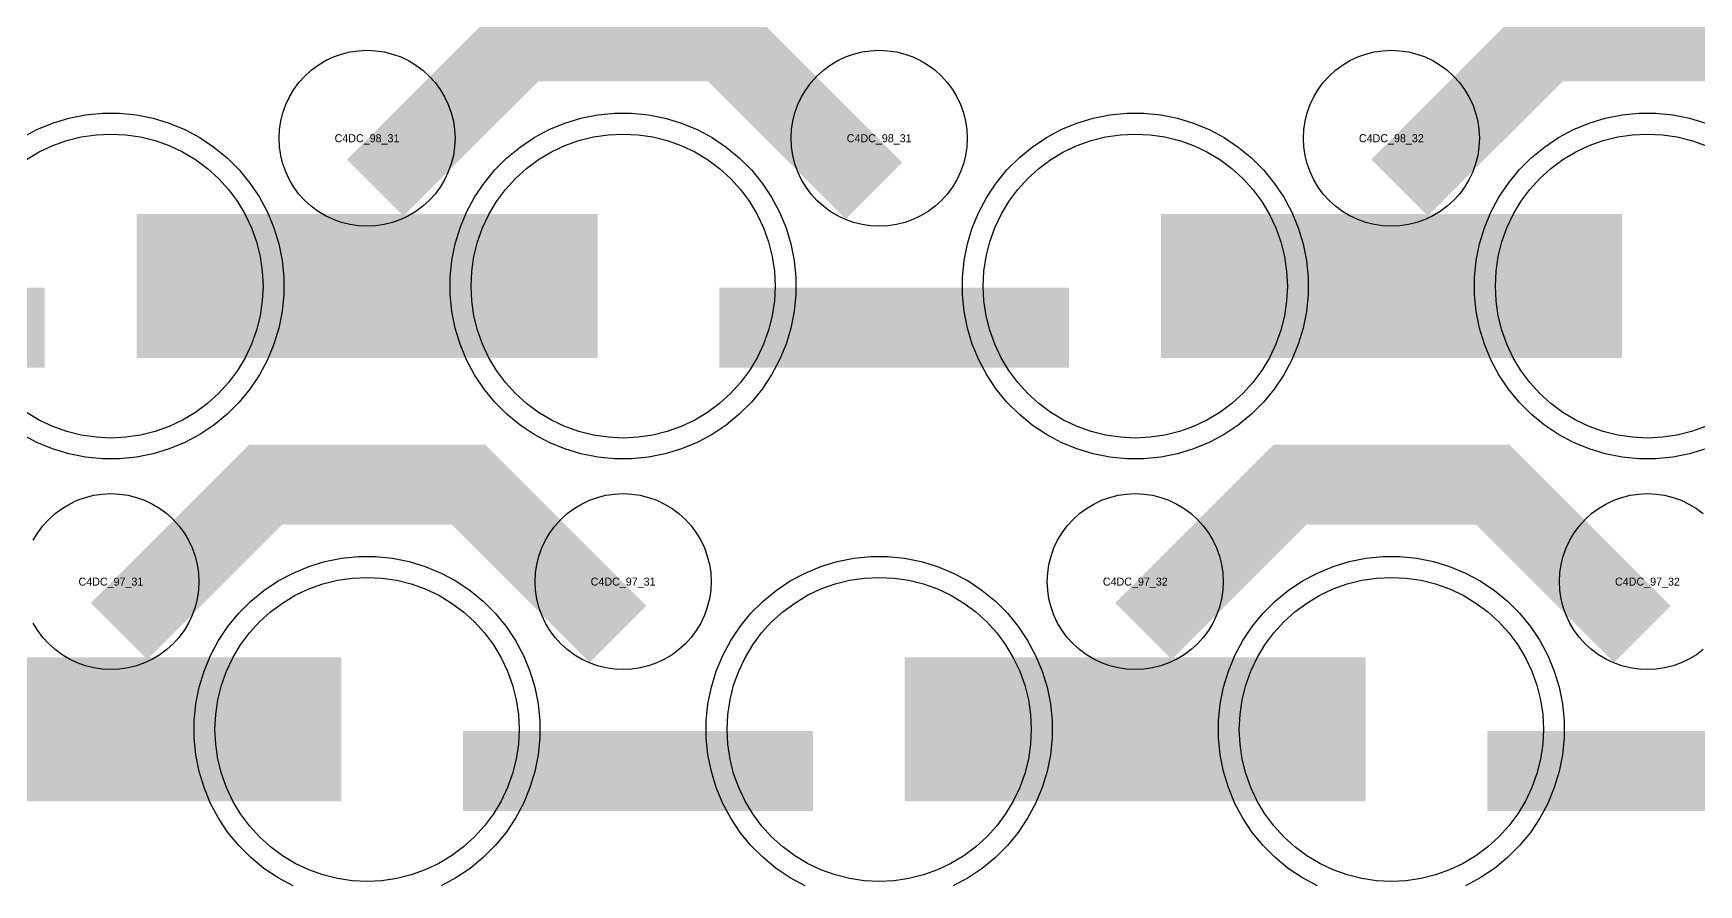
# Model space of a CAD drawing. Extents: x -11880 to 11880, y -14992 to 14992.
# Drawn here: x -2104 to -1584, y -1447 to -1181 of the extents above; entities that cross this region are included whole.
import ezdxf
from ezdxf.enums import TextEntityAlignment as Align

# ---------------------------------------------------------------- set-up
doc = ezdxf.new("R2010")
doc.units = 0
doc.header["$MEASUREMENT"] = 0
for name, color, linetype in [('GDS_775_DT_237', 138, 'CONTINUOUS'), ('RDL1_FS', 34, 'CONTINUOUS'), ('RDL_BS', 160, 'CONTINUOUS')]:
    doc.layers.add(name, color=color, linetype=linetype)

msp = doc.modelspace()

# ---------------------------------------------------------------- linework, layer by layer
at = {"layer": 'RDL1_FS'}
for points in [[(-2106.395, -1220.783), (-2102.395, -1218.385), (-2098.181, -1216.393), (-2093.791, -1214.821), (-2089.268, -1213.689), (-2084.657, -1213.005), (-2080, -1212.776), (-2075.343, -1213.005), (-2070.732, -1213.689), (-2066.209, -1214.821), (-2061.819, -1216.393), (-2057.605, -1218.385), (-2053.605, -1220.783), (-2049.86, -1223.561), (-2046.406, -1226.691), (-2043.276, -1230.145), (-2040.498, -1233.89), (-2038.1, -1237.89), (-2036.108, -1242.104), (-2034.536, -1246.494), (-2033.404, -1251.017), (-2032.72, -1255.628), (-2032.491, -1260.285), (-2032.72, -1264.942), (-2033.404, -1269.553), (-2034.536, -1274.076), (-2036.108, -1278.466), (-2038.1, -1282.68), (-2040.498, -1286.68), (-2043.276, -1290.425), (-2046.406, -1293.879), (-2049.86, -1297.009), (-2053.605, -1299.787), (-2057.605, -1302.185), (-2061.819, -1304.177), (-2066.209, -1305.749), (-2070.732, -1306.881), (-2075.343, -1307.565), (-2080, -1307.794), (-2084.657, -1307.565), (-2089.268, -1306.881), (-2093.791, -1305.749), (-2098.181, -1304.177), (-2102.395, -1302.185), (-2106.395, -1299.787)], [(-1581.819, -1304.177), (-1586.209, -1305.749), (-1590.732, -1306.881), (-1595.343, -1307.565), (-1600, -1307.794), (-1604.657, -1307.565), (-1609.268, -1306.881), (-1613.791, -1305.749), (-1618.181, -1304.177), (-1622.395, -1302.185), (-1626.395, -1299.787), (-1630.14, -1297.009), (-1633.594, -1293.879), (-1636.724, -1290.425), (-1639.502, -1286.68), (-1641.9, -1282.68), (-1643.892, -1278.466), (-1645.464, -1274.076), (-1646.596, -1269.553), (-1647.28, -1264.942), (-1647.509, -1260.285), (-1647.28, -1255.628), (-1646.596, -1251.017), (-1645.464, -1246.494), (-1643.892, -1242.104), (-1641.9, -1237.89), (-1639.502, -1233.89), (-1636.724, -1230.145), (-1633.594, -1226.691), (-1630.14, -1223.561), (-1626.395, -1220.783), (-1622.395, -1218.385), (-1618.181, -1216.393), (-1613.791, -1214.821), (-1609.268, -1213.689), (-1604.657, -1213.005), (-1600, -1212.776), (-1595.343, -1213.005), (-1590.732, -1213.689), (-1586.209, -1214.821), (-1581.819, -1216.393)]]:
    msp.add_lwpolyline(points, dxfattribs=at)
for points in [[(-1920, -1307.794), (-1924.657, -1307.565), (-1929.268, -1306.881), (-1933.791, -1305.749), (-1938.181, -1304.177), (-1942.395, -1302.185), (-1946.395, -1299.787), (-1950.14, -1297.009), (-1953.594, -1293.879), (-1956.724, -1290.425), (-1959.502, -1286.68), (-1961.9, -1282.68), (-1963.892, -1278.466), (-1965.464, -1274.076), (-1966.596, -1269.553), (-1967.28, -1264.942), (-1967.509, -1260.285), (-1967.28, -1255.628), (-1966.596, -1251.017), (-1965.464, -1246.494), (-1963.892, -1242.104), (-1961.9, -1237.89), (-1959.502, -1233.89), (-1956.724, -1230.145), (-1953.594, -1226.691), (-1950.14, -1223.561), (-1946.395, -1220.783), (-1942.395, -1218.385), (-1938.181, -1216.393), (-1933.791, -1214.821), (-1929.268, -1213.689), (-1924.657, -1213.005), (-1920, -1212.776), (-1915.343, -1213.005), (-1910.732, -1213.689), (-1906.209, -1214.821), (-1901.819, -1216.393), (-1897.605, -1218.385), (-1893.605, -1220.783), (-1889.86, -1223.561), (-1886.406, -1226.691), (-1883.276, -1230.145), (-1880.498, -1233.89), (-1878.1, -1237.89), (-1876.108, -1242.104), (-1874.536, -1246.494), (-1873.404, -1251.017), (-1872.72, -1255.628), (-1872.491, -1260.285), (-1872.72, -1264.942), (-1873.404, -1269.553), (-1874.536, -1274.076), (-1876.108, -1278.466), (-1878.1, -1282.68), (-1880.498, -1286.68), (-1883.276, -1290.425), (-1886.406, -1293.879), (-1889.86, -1297.009), (-1893.605, -1299.787), (-1897.605, -1302.185), (-1901.819, -1304.177), (-1906.209, -1305.749), (-1910.732, -1306.881), (-1915.343, -1307.565)], [(-1760, -1307.794), (-1764.657, -1307.565), (-1769.268, -1306.881), (-1773.791, -1305.749), (-1778.181, -1304.177), (-1782.395, -1302.185), (-1786.395, -1299.787), (-1790.14, -1297.009), (-1793.594, -1293.879), (-1796.724, -1290.425), (-1799.502, -1286.68), (-1801.9, -1282.68), (-1803.892, -1278.466), (-1805.464, -1274.076), (-1806.596, -1269.553), (-1807.28, -1264.942), (-1807.509, -1260.285), (-1807.28, -1255.628), (-1806.596, -1251.017), (-1805.464, -1246.494), (-1803.892, -1242.104), (-1801.9, -1237.89), (-1799.502, -1233.89), (-1796.724, -1230.145), (-1793.594, -1226.691), (-1790.14, -1223.561), (-1786.395, -1220.783), (-1782.395, -1218.385), (-1778.181, -1216.393), (-1773.791, -1214.821), (-1769.268, -1213.689), (-1764.657, -1213.005), (-1760, -1212.776), (-1755.343, -1213.005), (-1750.732, -1213.689), (-1746.209, -1214.821), (-1741.819, -1216.393), (-1737.605, -1218.385), (-1733.605, -1220.783), (-1729.86, -1223.561), (-1726.406, -1226.691), (-1723.276, -1230.145), (-1720.498, -1233.89), (-1718.1, -1237.89), (-1716.108, -1242.104), (-1714.536, -1246.494), (-1713.404, -1251.017), (-1712.72, -1255.628), (-1712.491, -1260.285), (-1712.72, -1264.942), (-1713.404, -1269.553), (-1714.536, -1274.076), (-1716.108, -1278.466), (-1718.1, -1282.68), (-1720.498, -1286.68), (-1723.276, -1290.425), (-1726.406, -1293.879), (-1729.86, -1297.009), (-1733.605, -1299.787), (-1737.605, -1302.185), (-1741.819, -1304.177), (-1746.209, -1305.749), (-1750.732, -1306.881), (-1755.343, -1307.565)], [(-2000, -1446.359), (-2004.657, -1446.13), (-2009.268, -1445.446), (-2013.791, -1444.314), (-2018.181, -1442.742), (-2022.395, -1440.75), (-2026.395, -1438.352), (-2030.14, -1435.574), (-2033.594, -1432.444), (-2036.724, -1428.99), (-2039.502, -1425.245), (-2041.9, -1421.245), (-2043.892, -1417.031), (-2045.464, -1412.641), (-2046.596, -1408.118), (-2047.28, -1403.507), (-2047.509, -1398.85), (-2047.28, -1394.193), (-2046.596, -1389.582), (-2045.464, -1385.059), (-2043.892, -1380.669), (-2041.9, -1376.455), (-2039.502, -1372.455), (-2036.724, -1368.71), (-2033.594, -1365.256), (-2030.14, -1362.126), (-2026.395, -1359.348), (-2022.395, -1356.95), (-2018.181, -1354.958), (-2013.791, -1353.386), (-2009.268, -1352.254), (-2004.657, -1351.57), (-2000, -1351.341), (-1995.343, -1351.57), (-1990.732, -1352.254), (-1986.209, -1353.386), (-1981.819, -1354.958), (-1977.605, -1356.95), (-1973.605, -1359.348), (-1969.86, -1362.126), (-1966.406, -1365.256), (-1963.276, -1368.71), (-1960.498, -1372.455), (-1958.1, -1376.455), (-1956.108, -1380.669), (-1954.536, -1385.059), (-1953.404, -1389.582), (-1952.72, -1394.193), (-1952.491, -1398.85), (-1952.72, -1403.507), (-1953.404, -1408.118), (-1954.536, -1412.641), (-1956.108, -1417.031), (-1958.1, -1421.245), (-1960.498, -1425.245), (-1963.276, -1428.99), (-1966.406, -1432.444), (-1969.86, -1435.574), (-1973.605, -1438.352), (-1977.605, -1440.75), (-1981.819, -1442.742), (-1986.209, -1444.314), (-1990.732, -1445.446), (-1995.343, -1446.13)], [(-1840, -1446.359), (-1844.657, -1446.13), (-1849.268, -1445.446), (-1853.791, -1444.314), (-1858.181, -1442.742), (-1862.395, -1440.75), (-1866.395, -1438.352), (-1870.14, -1435.574), (-1873.594, -1432.444), (-1876.724, -1428.99), (-1879.502, -1425.245), (-1881.9, -1421.245), (-1883.892, -1417.031), (-1885.464, -1412.641), (-1886.596, -1408.118), (-1887.28, -1403.507), (-1887.509, -1398.85), (-1887.28, -1394.193), (-1886.596, -1389.582), (-1885.464, -1385.059), (-1883.892, -1380.669), (-1881.9, -1376.455), (-1879.502, -1372.455), (-1876.724, -1368.71), (-1873.594, -1365.256), (-1870.14, -1362.126), (-1866.395, -1359.348), (-1862.395, -1356.95), (-1858.181, -1354.958), (-1853.791, -1353.386), (-1849.268, -1352.254), (-1844.657, -1351.57), (-1840, -1351.341), (-1835.343, -1351.57), (-1830.732, -1352.254), (-1826.209, -1353.386), (-1821.819, -1354.958), (-1817.605, -1356.95), (-1813.605, -1359.348), (-1809.86, -1362.126), (-1806.406, -1365.256), (-1803.276, -1368.71), (-1800.498, -1372.455), (-1798.1, -1376.455), (-1796.108, -1380.669), (-1794.536, -1385.059), (-1793.404, -1389.582), (-1792.72, -1394.193), (-1792.491, -1398.85), (-1792.72, -1403.507), (-1793.404, -1408.118), (-1794.536, -1412.641), (-1796.108, -1417.031), (-1798.1, -1421.245), (-1800.498, -1425.245), (-1803.276, -1428.99), (-1806.406, -1432.444), (-1809.86, -1435.574), (-1813.605, -1438.352), (-1817.605, -1440.75), (-1821.819, -1442.742), (-1826.209, -1444.314), (-1830.732, -1445.446), (-1835.343, -1446.13)], [(-1680, -1446.359), (-1684.657, -1446.13), (-1689.268, -1445.446), (-1693.791, -1444.314), (-1698.181, -1442.742), (-1702.395, -1440.75), (-1706.395, -1438.352), (-1710.14, -1435.574), (-1713.594, -1432.444), (-1716.724, -1428.99), (-1719.502, -1425.245), (-1721.9, -1421.245), (-1723.892, -1417.031), (-1725.464, -1412.641), (-1726.596, -1408.118), (-1727.28, -1403.507), (-1727.509, -1398.85), (-1727.28, -1394.193), (-1726.596, -1389.582), (-1725.464, -1385.059), (-1723.892, -1380.669), (-1721.9, -1376.455), (-1719.502, -1372.455), (-1716.724, -1368.71), (-1713.594, -1365.256), (-1710.14, -1362.126), (-1706.395, -1359.348), (-1702.395, -1356.95), (-1698.181, -1354.958), (-1693.791, -1353.386), (-1689.268, -1352.254), (-1684.657, -1351.57), (-1680, -1351.341), (-1675.343, -1351.57), (-1670.732, -1352.254), (-1666.209, -1353.386), (-1661.819, -1354.958), (-1657.605, -1356.95), (-1653.605, -1359.348), (-1649.86, -1362.126), (-1646.406, -1365.256), (-1643.276, -1368.71), (-1640.498, -1372.455), (-1638.1, -1376.455), (-1636.108, -1380.669), (-1634.536, -1385.059), (-1633.404, -1389.582), (-1632.72, -1394.193), (-1632.491, -1398.85), (-1632.72, -1403.507), (-1633.404, -1408.118), (-1634.536, -1412.641), (-1636.108, -1417.031), (-1638.1, -1421.245), (-1640.498, -1425.245), (-1643.276, -1428.99), (-1646.406, -1432.444), (-1649.86, -1435.574), (-1653.605, -1438.352), (-1657.605, -1440.75), (-1661.819, -1442.742), (-1666.209, -1444.314), (-1670.732, -1445.446), (-1675.343, -1446.13)]]:
    msp.add_lwpolyline(points, close=True, dxfattribs=at)
for points in [[(-2071.998, -1260.285, 45, 45, 0), (-1999.998, -1260.285, 45, 45, 0)], [(-1999.998, -1260.285, 45, 45, 0), (-1927.998, -1260.285, 45, 45, 0)], [(-1751.998, -1260.285, 45, 45, 0), (-1679.998, -1260.285, 45, 45, 0)], [(-1679.998, -1260.285, 45, 45, 0), (-1607.998, -1260.285, 45, 45, 0)], [(-2151.998, -1398.85, 45, 45, 0), (-2079.998, -1398.85, 45, 45, 0)], [(-2079.998, -1398.85, 45, 45, 0), (-2007.998, -1398.85, 45, 45, 0)], [(-1831.998, -1398.85, 45, 45, 0), (-1759.998, -1398.85, 45, 45, 0)], [(-1759.998, -1398.85, 45, 45, 0), (-1687.998, -1398.85, 45, 45, 0)]]:
    msp.add_lwpolyline(points, format="xyseb", dxfattribs=at)
at = {"layer": 'RDL_BS'}
for points in [[(-1997.438, -1229.599, 25, 25, 0), (-1951.623, -1183.784, 25, 25, 0), (-1918.07, -1183.784, 25, 25, 0)], [(-1841.599, -1230.498, 25, 25, 0), (-1888.313, -1183.784, 25, 25, 0), (-1918.071, -1183.784, 25, 25, 0)], [(-1677.438, -1229.599, 25, 25, 0), (-1631.623, -1183.784, 25, 25, 0), (-1598.07, -1183.784, 25, 25, 0)], [(-1521.599, -1230.498, 25, 25, 0), (-1568.313, -1183.784, 25, 25, 0), (-1598.071, -1183.784, 25, 25, 0)], [(-2209.984, -1273.298, 25, 25, 0), (-2100.719, -1273.298, 25, 25, 0)], [(-1889.984, -1273.298, 25, 25, 0), (-1780.719, -1273.298, 25, 25, 0)], [(-2077.438, -1368.164, 25, 25, 0), (-2031.623, -1322.349, 25, 25, 0), (-1998.07, -1322.349, 25, 25, 0)], [(-1921.599, -1369.063, 25, 25, 0), (-1968.313, -1322.349, 25, 25, 0), (-1998.071, -1322.349, 25, 25, 0)], [(-1757.438, -1368.164, 25, 25, 0), (-1711.623, -1322.349, 25, 25, 0), (-1678.07, -1322.349, 25, 25, 0)], [(-1601.599, -1369.063, 25, 25, 0), (-1648.313, -1322.349, 25, 25, 0), (-1678.071, -1322.349, 25, 25, 0)], [(-1969.984, -1411.863, 25, 25, 0), (-1860.719, -1411.863, 25, 25, 0)], [(-1649.984, -1411.863, 25, 25, 0), (-1540.719, -1411.863, 25, 25, 0)]]:
    msp.add_lwpolyline(points, format="xyseb", dxfattribs=at)
for points in [[(-2000, -1241.591), (-2002.693, -1241.459), (-2005.365, -1241.063), (-2007.984, -1240.406), (-2010.519, -1239.499), (-2012.956, -1238.347), (-2015.28, -1236.954), (-2017.443, -1235.351), (-2019.442, -1233.539), (-2021.254, -1231.54), (-2022.857, -1229.377), (-2024.25, -1227.053), (-2025.402, -1224.616), (-2026.309, -1222.081), (-2026.966, -1219.462), (-2027.362, -1216.79), (-2027.494, -1214.097), (-2027.362, -1211.404), (-2026.966, -1208.732), (-2026.309, -1206.113), (-2025.402, -1203.578), (-2024.25, -1201.141), (-2022.857, -1198.817), (-2021.254, -1196.654), (-2019.442, -1194.655), (-2017.443, -1192.843), (-2015.28, -1191.24), (-2012.956, -1189.847), (-2010.519, -1188.695), (-2007.984, -1187.788), (-2005.365, -1187.131), (-2002.693, -1186.735), (-2000, -1186.603), (-1997.307, -1186.735), (-1994.635, -1187.131), (-1992.016, -1187.788), (-1989.481, -1188.695), (-1987.044, -1189.847), (-1984.72, -1191.24), (-1982.557, -1192.843), (-1980.558, -1194.655), (-1978.746, -1196.654), (-1977.143, -1198.817), (-1975.75, -1201.141), (-1974.598, -1203.578), (-1973.691, -1206.113), (-1973.034, -1208.732), (-1972.638, -1211.404), (-1972.506, -1214.097), (-1972.638, -1216.79), (-1973.034, -1219.462), (-1973.691, -1222.081), (-1974.598, -1224.616), (-1975.75, -1227.053), (-1977.143, -1229.377), (-1978.746, -1231.54), (-1980.558, -1233.539), (-1982.557, -1235.351), (-1984.72, -1236.954), (-1987.044, -1238.347), (-1989.481, -1239.499), (-1992.016, -1240.406), (-1994.635, -1241.063), (-1997.307, -1241.459)], [(-1840, -1241.591), (-1842.693, -1241.459), (-1845.365, -1241.063), (-1847.984, -1240.406), (-1850.519, -1239.499), (-1852.956, -1238.347), (-1855.28, -1236.954), (-1857.443, -1235.351), (-1859.442, -1233.539), (-1861.254, -1231.54), (-1862.857, -1229.377), (-1864.25, -1227.053), (-1865.402, -1224.616), (-1866.309, -1222.081), (-1866.966, -1219.462), (-1867.362, -1216.79), (-1867.494, -1214.097), (-1867.362, -1211.404), (-1866.966, -1208.732), (-1866.309, -1206.113), (-1865.402, -1203.578), (-1864.25, -1201.141), (-1862.857, -1198.817), (-1861.254, -1196.654), (-1859.442, -1194.655), (-1857.443, -1192.843), (-1855.28, -1191.24), (-1852.956, -1189.847), (-1850.519, -1188.695), (-1847.984, -1187.788), (-1845.365, -1187.131), (-1842.693, -1186.735), (-1840, -1186.603), (-1837.307, -1186.735), (-1834.635, -1187.131), (-1832.016, -1187.788), (-1829.481, -1188.695), (-1827.044, -1189.847), (-1824.72, -1191.24), (-1822.557, -1192.843), (-1820.558, -1194.655), (-1818.746, -1196.654), (-1817.143, -1198.817), (-1815.75, -1201.141), (-1814.598, -1203.578), (-1813.691, -1206.113), (-1813.034, -1208.732), (-1812.638, -1211.404), (-1812.506, -1214.097), (-1812.638, -1216.79), (-1813.034, -1219.462), (-1813.691, -1222.081), (-1814.598, -1224.616), (-1815.75, -1227.053), (-1817.143, -1229.377), (-1818.746, -1231.54), (-1820.558, -1233.539), (-1822.557, -1235.351), (-1824.72, -1236.954), (-1827.044, -1238.347), (-1829.481, -1239.499), (-1832.016, -1240.406), (-1834.635, -1241.063), (-1837.307, -1241.459)], [(-1680, -1241.591), (-1682.693, -1241.459), (-1685.365, -1241.063), (-1687.984, -1240.406), (-1690.519, -1239.499), (-1692.956, -1238.347), (-1695.28, -1236.954), (-1697.443, -1235.351), (-1699.442, -1233.539), (-1701.254, -1231.54), (-1702.857, -1229.377), (-1704.25, -1227.053), (-1705.402, -1224.616), (-1706.309, -1222.081), (-1706.966, -1219.462), (-1707.362, -1216.79), (-1707.494, -1214.097), (-1707.362, -1211.404), (-1706.966, -1208.732), (-1706.309, -1206.113), (-1705.402, -1203.578), (-1704.25, -1201.141), (-1702.857, -1198.817), (-1701.254, -1196.654), (-1699.442, -1194.655), (-1697.443, -1192.843), (-1695.28, -1191.24), (-1692.956, -1189.847), (-1690.519, -1188.695), (-1687.984, -1187.788), (-1685.365, -1187.131), (-1682.693, -1186.735), (-1680, -1186.603), (-1677.307, -1186.735), (-1674.635, -1187.131), (-1672.016, -1187.788), (-1669.481, -1188.695), (-1667.044, -1189.847), (-1664.72, -1191.24), (-1662.557, -1192.843), (-1660.558, -1194.655), (-1658.746, -1196.654), (-1657.143, -1198.817), (-1655.75, -1201.141), (-1654.598, -1203.578), (-1653.691, -1206.113), (-1653.034, -1208.732), (-1652.638, -1211.404), (-1652.506, -1214.097), (-1652.638, -1216.79), (-1653.034, -1219.462), (-1653.691, -1222.081), (-1654.598, -1224.616), (-1655.75, -1227.053), (-1657.143, -1229.377), (-1658.746, -1231.54), (-1660.558, -1233.539), (-1662.557, -1235.351), (-1664.72, -1236.954), (-1667.044, -1238.347), (-1669.481, -1239.499), (-1672.016, -1240.406), (-1674.635, -1241.063), (-1677.307, -1241.459)], [(-1922.644, -1314.285), (-1927.938, -1313.768), (-1933.165, -1312.722), (-1938.205, -1311.191), (-1943.115, -1309.16), (-1947.777, -1306.668), (-1952.191, -1303.721), (-1956.292, -1300.359), (-1960.074, -1296.577), (-1963.436, -1292.476), (-1966.383, -1288.062), (-1968.875, -1283.4), (-1970.906, -1278.49), (-1972.437, -1273.45), (-1973.483, -1268.223), (-1974, -1262.929), (-1974, -1257.641), (-1973.483, -1252.347), (-1972.437, -1247.12), (-1970.906, -1242.08), (-1968.875, -1237.17), (-1966.383, -1232.508), (-1963.436, -1228.094), (-1960.074, -1223.993), (-1956.292, -1220.211), (-1952.191, -1216.849), (-1947.777, -1213.902), (-1943.115, -1211.41), (-1938.205, -1209.379), (-1933.165, -1207.848), (-1927.938, -1206.802), (-1922.644, -1206.285), (-1917.356, -1206.285), (-1912.062, -1206.802), (-1906.835, -1207.848), (-1901.795, -1209.379), (-1896.885, -1211.41), (-1892.223, -1213.902), (-1887.809, -1216.849), (-1883.708, -1220.211), (-1879.926, -1223.993), (-1876.564, -1228.094), (-1873.617, -1232.508), (-1871.125, -1237.17), (-1869.094, -1242.08), (-1867.563, -1247.12), (-1866.517, -1252.347), (-1866, -1257.641), (-1866, -1262.929), (-1866.517, -1268.223), (-1867.563, -1273.45), (-1869.094, -1278.49), (-1871.125, -1283.4), (-1873.617, -1288.062), (-1876.564, -1292.476), (-1879.926, -1296.577), (-1883.708, -1300.359), (-1887.809, -1303.721), (-1892.223, -1306.668), (-1896.885, -1309.16), (-1901.795, -1311.191), (-1906.835, -1312.722), (-1912.062, -1313.768), (-1917.356, -1314.285)], [(-1762.644, -1314.285), (-1767.938, -1313.768), (-1773.165, -1312.722), (-1778.205, -1311.191), (-1783.115, -1309.16), (-1787.777, -1306.668), (-1792.191, -1303.721), (-1796.292, -1300.359), (-1800.074, -1296.577), (-1803.436, -1292.476), (-1806.383, -1288.062), (-1808.875, -1283.4), (-1810.906, -1278.49), (-1812.437, -1273.45), (-1813.483, -1268.223), (-1814, -1262.929), (-1814, -1257.641), (-1813.483, -1252.347), (-1812.437, -1247.12), (-1810.906, -1242.08), (-1808.875, -1237.17), (-1806.383, -1232.508), (-1803.436, -1228.094), (-1800.074, -1223.993), (-1796.292, -1220.211), (-1792.191, -1216.849), (-1787.777, -1213.902), (-1783.115, -1211.41), (-1778.205, -1209.379), (-1773.165, -1207.848), (-1767.938, -1206.802), (-1762.644, -1206.285), (-1757.356, -1206.285), (-1752.062, -1206.802), (-1746.835, -1207.848), (-1741.795, -1209.379), (-1736.885, -1211.41), (-1732.223, -1213.902), (-1727.809, -1216.849), (-1723.708, -1220.211), (-1719.926, -1223.993), (-1716.564, -1228.094), (-1713.617, -1232.508), (-1711.125, -1237.17), (-1709.094, -1242.08), (-1707.563, -1247.12), (-1706.517, -1252.347), (-1706, -1257.641), (-1706, -1262.929), (-1706.517, -1268.223), (-1707.563, -1273.45), (-1709.094, -1278.49), (-1711.125, -1283.4), (-1713.617, -1288.062), (-1716.564, -1292.476), (-1719.926, -1296.577), (-1723.708, -1300.359), (-1727.809, -1303.721), (-1732.223, -1306.668), (-1736.885, -1309.16), (-1741.795, -1311.191), (-1746.835, -1312.722), (-1752.062, -1313.768), (-1757.356, -1314.285)], [(-1920, -1380.156), (-1922.693, -1380.024), (-1925.365, -1379.628), (-1927.984, -1378.971), (-1930.519, -1378.064), (-1932.956, -1376.912), (-1935.28, -1375.519), (-1937.443, -1373.916), (-1939.442, -1372.104), (-1941.254, -1370.105), (-1942.857, -1367.942), (-1944.25, -1365.618), (-1945.402, -1363.181), (-1946.309, -1360.646), (-1946.966, -1358.027), (-1947.362, -1355.355), (-1947.494, -1352.662), (-1947.362, -1349.969), (-1946.966, -1347.297), (-1946.309, -1344.678), (-1945.402, -1342.143), (-1944.25, -1339.706), (-1942.857, -1337.382), (-1941.254, -1335.219), (-1939.442, -1333.22), (-1937.443, -1331.408), (-1935.28, -1329.805), (-1932.956, -1328.412), (-1930.519, -1327.26), (-1927.984, -1326.353), (-1925.365, -1325.696), (-1922.693, -1325.3), (-1920, -1325.168), (-1917.307, -1325.3), (-1914.635, -1325.696), (-1912.016, -1326.353), (-1909.481, -1327.26), (-1907.044, -1328.412), (-1904.72, -1329.805), (-1902.557, -1331.408), (-1900.558, -1333.22), (-1898.746, -1335.219), (-1897.143, -1337.382), (-1895.75, -1339.706), (-1894.598, -1342.143), (-1893.691, -1344.678), (-1893.034, -1347.297), (-1892.638, -1349.969), (-1892.506, -1352.662), (-1892.638, -1355.355), (-1893.034, -1358.027), (-1893.691, -1360.646), (-1894.598, -1363.181), (-1895.75, -1365.618), (-1897.143, -1367.942), (-1898.746, -1370.105), (-1900.558, -1372.104), (-1902.557, -1373.916), (-1904.72, -1375.519), (-1907.044, -1376.912), (-1909.481, -1378.064), (-1912.016, -1378.971), (-1914.635, -1379.628), (-1917.307, -1380.024)], [(-1760, -1380.156), (-1762.693, -1380.024), (-1765.365, -1379.628), (-1767.984, -1378.971), (-1770.519, -1378.064), (-1772.956, -1376.912), (-1775.28, -1375.519), (-1777.443, -1373.916), (-1779.442, -1372.104), (-1781.254, -1370.105), (-1782.857, -1367.942), (-1784.25, -1365.618), (-1785.402, -1363.181), (-1786.309, -1360.646), (-1786.966, -1358.027), (-1787.362, -1355.355), (-1787.494, -1352.662), (-1787.362, -1349.969), (-1786.966, -1347.297), (-1786.309, -1344.678), (-1785.402, -1342.143), (-1784.25, -1339.706), (-1782.857, -1337.382), (-1781.254, -1335.219), (-1779.442, -1333.22), (-1777.443, -1331.408), (-1775.28, -1329.805), (-1772.956, -1328.412), (-1770.519, -1327.26), (-1767.984, -1326.353), (-1765.365, -1325.696), (-1762.693, -1325.3), (-1760, -1325.168), (-1757.307, -1325.3), (-1754.635, -1325.696), (-1752.016, -1326.353), (-1749.481, -1327.26), (-1747.044, -1328.412), (-1744.72, -1329.805), (-1742.557, -1331.408), (-1740.558, -1333.22), (-1738.746, -1335.219), (-1737.143, -1337.382), (-1735.75, -1339.706), (-1734.598, -1342.143), (-1733.691, -1344.678), (-1733.034, -1347.297), (-1732.638, -1349.969), (-1732.506, -1352.662), (-1732.638, -1355.355), (-1733.034, -1358.027), (-1733.691, -1360.646), (-1734.598, -1363.181), (-1735.75, -1365.618), (-1737.143, -1367.942), (-1738.746, -1370.105), (-1740.558, -1372.104), (-1742.557, -1373.916), (-1744.72, -1375.519), (-1747.044, -1376.912), (-1749.481, -1378.064), (-1752.016, -1378.971), (-1754.635, -1379.628), (-1757.307, -1380.024)]]:
    msp.add_lwpolyline(points, close=True, dxfattribs=at)
for points in [[(-2107.777, -1213.902), (-2103.115, -1211.41), (-2098.205, -1209.379), (-2093.165, -1207.848), (-2087.938, -1206.802), (-2082.644, -1206.285), (-2077.356, -1206.285), (-2072.062, -1206.802), (-2066.835, -1207.848), (-2061.795, -1209.379), (-2056.885, -1211.41), (-2052.223, -1213.902), (-2047.809, -1216.849), (-2043.708, -1220.211), (-2039.926, -1223.993), (-2036.564, -1228.094), (-2033.617, -1232.508), (-2031.125, -1237.17), (-2029.094, -1242.08), (-2027.563, -1247.12), (-2026.517, -1252.347), (-2026, -1257.641), (-2026, -1262.929), (-2026.517, -1268.223), (-2027.563, -1273.45), (-2029.094, -1278.49), (-2031.125, -1283.4), (-2033.617, -1288.062), (-2036.564, -1292.476), (-2039.926, -1296.577), (-2043.708, -1300.359), (-2047.809, -1303.721), (-2052.223, -1306.668), (-2056.885, -1309.16), (-2061.795, -1311.191), (-2066.835, -1312.722), (-2072.062, -1313.768), (-2077.356, -1314.285), (-2082.644, -1314.285), (-2087.938, -1313.768), (-2093.165, -1312.722), (-2098.205, -1311.191), (-2103.115, -1309.16), (-2107.777, -1306.668)], [(-1581.795, -1311.191), (-1586.835, -1312.722), (-1592.062, -1313.768), (-1597.356, -1314.285), (-1602.644, -1314.285), (-1607.938, -1313.768), (-1613.165, -1312.722), (-1618.205, -1311.191), (-1623.115, -1309.16), (-1627.777, -1306.668), (-1632.191, -1303.721), (-1636.292, -1300.359), (-1640.074, -1296.577), (-1643.436, -1292.476), (-1646.383, -1288.062), (-1648.875, -1283.4), (-1650.906, -1278.49), (-1652.437, -1273.45), (-1653.483, -1268.223), (-1654, -1262.929), (-1654, -1257.641), (-1653.483, -1252.347), (-1652.437, -1247.12), (-1650.906, -1242.08), (-1648.875, -1237.17), (-1646.383, -1232.508), (-1643.436, -1228.094), (-1640.074, -1223.993), (-1636.292, -1220.211), (-1632.191, -1216.849), (-1627.777, -1213.902), (-1623.115, -1211.41), (-1618.205, -1209.379), (-1613.165, -1207.848), (-1607.938, -1206.802), (-1602.644, -1206.285), (-1597.356, -1206.285), (-1592.062, -1206.802), (-1586.835, -1207.848), (-1581.795, -1209.379)], [(-2104.25, -1339.706), (-2102.857, -1337.382), (-2101.254, -1335.219), (-2099.442, -1333.22), (-2097.443, -1331.408), (-2095.28, -1329.805), (-2092.956, -1328.412), (-2090.519, -1327.26), (-2087.984, -1326.353), (-2085.365, -1325.696), (-2082.693, -1325.3), (-2080, -1325.168), (-2077.307, -1325.3), (-2074.635, -1325.696), (-2072.016, -1326.353), (-2069.481, -1327.26), (-2067.044, -1328.412), (-2064.72, -1329.805), (-2062.557, -1331.408), (-2060.558, -1333.22), (-2058.746, -1335.219), (-2057.143, -1337.382), (-2055.75, -1339.706), (-2054.598, -1342.143), (-2053.691, -1344.678), (-2053.034, -1347.297), (-2052.638, -1349.969), (-2052.506, -1352.662), (-2052.638, -1355.355), (-2053.034, -1358.027), (-2053.691, -1360.646), (-2054.598, -1363.181), (-2055.75, -1365.618), (-2057.143, -1367.942), (-2058.746, -1370.105), (-2060.558, -1372.104), (-2062.557, -1373.916), (-2064.72, -1375.519), (-2067.044, -1376.912), (-2069.481, -1378.064), (-2072.016, -1378.971), (-2074.635, -1379.628), (-2077.307, -1380.024), (-2080, -1380.156), (-2082.693, -1380.024), (-2085.365, -1379.628), (-2087.984, -1378.971), (-2090.519, -1378.064), (-2092.956, -1376.912), (-2095.28, -1375.519), (-2097.443, -1373.916), (-2099.442, -1372.104), (-2101.254, -1370.105), (-2102.857, -1367.942), (-2104.25, -1365.618)], [(-1582.557, -1373.916), (-1584.72, -1375.519), (-1587.044, -1376.912), (-1589.481, -1378.064), (-1592.016, -1378.971), (-1594.635, -1379.628), (-1597.307, -1380.024), (-1600, -1380.156), (-1602.693, -1380.024), (-1605.365, -1379.628), (-1607.984, -1378.971), (-1610.519, -1378.064), (-1612.956, -1376.912), (-1615.28, -1375.519), (-1617.443, -1373.916), (-1619.442, -1372.104), (-1621.254, -1370.105), (-1622.857, -1367.942), (-1624.25, -1365.618), (-1625.402, -1363.181), (-1626.309, -1360.646), (-1626.966, -1358.027), (-1627.362, -1355.355), (-1627.494, -1352.662), (-1627.362, -1349.969), (-1626.966, -1347.297), (-1626.309, -1344.678), (-1625.402, -1342.143), (-1624.25, -1339.706), (-1622.857, -1337.382), (-1621.254, -1335.219), (-1619.442, -1333.22), (-1617.443, -1331.408), (-1615.28, -1329.805), (-1612.956, -1328.412), (-1610.519, -1327.26), (-1607.984, -1326.353), (-1605.365, -1325.696), (-1602.693, -1325.3), (-1600, -1325.168), (-1597.307, -1325.3), (-1594.635, -1325.696), (-1592.016, -1326.353), (-1589.481, -1327.26), (-1587.044, -1328.412), (-1584.72, -1329.805), (-1582.557, -1331.408)], [(-2023.115, -1447.725), (-2027.777, -1445.233), (-2032.191, -1442.286), (-2036.292, -1438.924), (-2040.074, -1435.142), (-2043.436, -1431.041), (-2046.383, -1426.627), (-2048.875, -1421.965), (-2050.906, -1417.055), (-2052.437, -1412.015), (-2053.483, -1406.788), (-2054, -1401.494), (-2054, -1396.206), (-2053.483, -1390.912), (-2052.437, -1385.685), (-2050.906, -1380.645), (-2048.875, -1375.735), (-2046.383, -1371.073), (-2043.436, -1366.659), (-2040.074, -1362.558), (-2036.292, -1358.776), (-2032.191, -1355.414), (-2027.777, -1352.467), (-2023.115, -1349.975), (-2018.205, -1347.944), (-2013.165, -1346.413), (-2007.938, -1345.367), (-2002.644, -1344.85), (-1997.356, -1344.85), (-1992.062, -1345.367), (-1986.835, -1346.413), (-1981.795, -1347.944), (-1976.885, -1349.975), (-1972.223, -1352.467), (-1967.809, -1355.414), (-1963.708, -1358.776), (-1959.926, -1362.558), (-1956.564, -1366.659), (-1953.617, -1371.073), (-1951.125, -1375.735), (-1949.094, -1380.645), (-1947.563, -1385.685), (-1946.517, -1390.912), (-1946, -1396.206), (-1946, -1401.494), (-1946.517, -1406.788), (-1947.563, -1412.015), (-1949.094, -1417.055), (-1951.125, -1421.965), (-1953.617, -1426.627), (-1956.564, -1431.041), (-1959.926, -1435.142), (-1963.708, -1438.924), (-1967.809, -1442.286), (-1972.223, -1445.233), (-1976.885, -1447.725)], [(-1863.115, -1447.725), (-1867.777, -1445.233), (-1872.191, -1442.286), (-1876.292, -1438.924), (-1880.074, -1435.142), (-1883.436, -1431.041), (-1886.383, -1426.627), (-1888.875, -1421.965), (-1890.906, -1417.055), (-1892.437, -1412.015), (-1893.483, -1406.788), (-1894, -1401.494), (-1894, -1396.206), (-1893.483, -1390.912), (-1892.437, -1385.685), (-1890.906, -1380.645), (-1888.875, -1375.735), (-1886.383, -1371.073), (-1883.436, -1366.659), (-1880.074, -1362.558), (-1876.292, -1358.776), (-1872.191, -1355.414), (-1867.777, -1352.467), (-1863.115, -1349.975), (-1858.205, -1347.944), (-1853.165, -1346.413), (-1847.938, -1345.367), (-1842.644, -1344.85), (-1837.356, -1344.85), (-1832.062, -1345.367), (-1826.835, -1346.413), (-1821.795, -1347.944), (-1816.885, -1349.975), (-1812.223, -1352.467), (-1807.809, -1355.414), (-1803.708, -1358.776), (-1799.926, -1362.558), (-1796.564, -1366.659), (-1793.617, -1371.073), (-1791.125, -1375.735), (-1789.094, -1380.645), (-1787.563, -1385.685), (-1786.517, -1390.912), (-1786, -1396.206), (-1786, -1401.494), (-1786.517, -1406.788), (-1787.563, -1412.015), (-1789.094, -1417.055), (-1791.125, -1421.965), (-1793.617, -1426.627), (-1796.564, -1431.041), (-1799.926, -1435.142), (-1803.708, -1438.924), (-1807.809, -1442.286), (-1812.223, -1445.233), (-1816.885, -1447.725)], [(-1703.115, -1447.725), (-1707.777, -1445.233), (-1712.191, -1442.286), (-1716.292, -1438.924), (-1720.074, -1435.142), (-1723.436, -1431.041), (-1726.383, -1426.627), (-1728.875, -1421.965), (-1730.906, -1417.055), (-1732.437, -1412.015), (-1733.483, -1406.788), (-1734, -1401.494), (-1734, -1396.206), (-1733.483, -1390.912), (-1732.437, -1385.685), (-1730.906, -1380.645), (-1728.875, -1375.735), (-1726.383, -1371.073), (-1723.436, -1366.659), (-1720.074, -1362.558), (-1716.292, -1358.776), (-1712.191, -1355.414), (-1707.777, -1352.467), (-1703.115, -1349.975), (-1698.205, -1347.944), (-1693.165, -1346.413), (-1687.938, -1345.367), (-1682.644, -1344.85), (-1677.356, -1344.85), (-1672.062, -1345.367), (-1666.835, -1346.413), (-1661.795, -1347.944), (-1656.885, -1349.975), (-1652.223, -1352.467), (-1647.809, -1355.414), (-1643.708, -1358.776), (-1639.926, -1362.558), (-1636.564, -1366.659), (-1633.617, -1371.073), (-1631.125, -1375.735), (-1629.094, -1380.645), (-1627.563, -1385.685), (-1626.517, -1390.912), (-1626, -1396.206), (-1626, -1401.494), (-1626.517, -1406.788), (-1627.563, -1412.015), (-1629.094, -1417.055), (-1631.125, -1421.965), (-1633.617, -1426.627), (-1636.564, -1431.041), (-1639.926, -1435.142), (-1643.708, -1438.924), (-1647.809, -1442.286), (-1652.223, -1445.233), (-1656.885, -1447.725)]]:
    msp.add_lwpolyline(points, dxfattribs=at)

# ---------------------------------------------------------------- texts
at = {"layer": 'GDS_775_DT_237'}
for s, p in [('C4DC_98_31', (-2000, -1214.097)), ('C4DC_98_31', (-2000, -1214.097)), ('C4DC_98_31', (-1840, -1214.097)), ('C4DC_98_31', (-1840, -1214.097)), ('C4DC_98_32', (-1680, -1214.097)), ('C4DC_98_32', (-1680, -1214.097)), ('C4DC_97_31', (-2080, -1352.662)), ('C4DC_97_31', (-2080, -1352.662)), ('C4DC_97_31', (-1920, -1352.662)), ('C4DC_97_31', (-1920, -1352.662)), ('C4DC_97_32', (-1760, -1352.662)), ('C4DC_97_32', (-1760, -1352.662)), ('C4DC_97_32', (-1600, -1352.662)), ('C4DC_97_32', (-1600, -1352.662))]:
    msp.add_text(s, height=2.5, dxfattribs=at).set_placement(p, align=Align.MIDDLE_CENTER)

doc.saveas('drawing.dxf')
